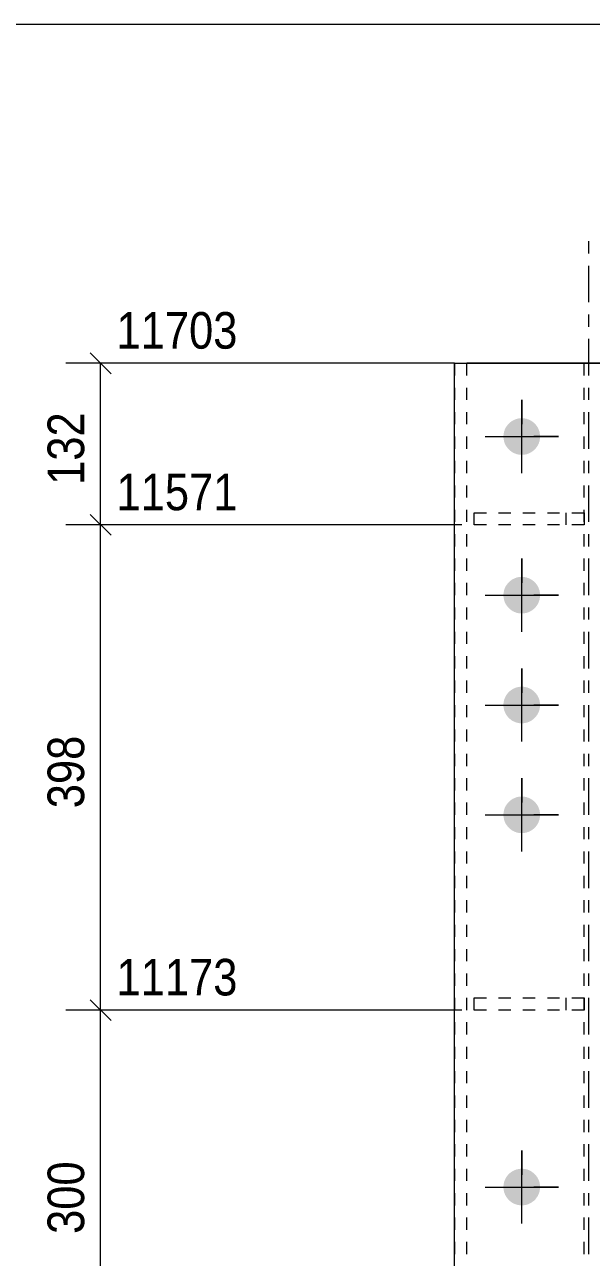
# Model space of a CAD drawing. Header units: millimetres. Extents: x 2 to 579, y 1 to 405.
# Drawn here: x 76.2 to 122.7, y 304 to 405 of the extents above; entities that cross this region are included whole.
import ezdxf

# ---------------------------------------------------------------- set-up
doc = ezdxf.new("R2010")
doc.units = ezdxf.units.MM
for name, pattern in [('XKITLINE00', [0]), ('XKITLINE01', [4, 1, -1, 1, -1]), ('XKITLINE03', [6, 3, -1, 1, -1])]:
    doc.linetypes.add(name, pattern=pattern)
for name, color, linetype, lineweight in [('Bolt', 3, 'Continuous', 0), ('Dimensions', 7, 'Continuous', 0), ('DrawingSheet', 5, 'Continuous', 0), ('Part', 2, 'Continuous', 0)]:
    doc.layers.add(name, color=color, linetype=linetype, lineweight=lineweight)
doc.styles.add('ARIAL', font='ARIAL.TTF')

# ---------------------------------------------------------------- blocks, each defined once
blk = doc.blocks.new('*A28')
at = {"layer": 'Bolt', "color": 3, "linetype": 'XKITLINE00', "lineweight": 0}
for p, q in [((116.95, 374.25), (116.95, 372.252)), ((113.95, 371.25), (115.948, 371.25)), ((119.95, 371.25), (117.952, 371.25)), ((116.95, 368.25), (116.95, 370.248)), ((116.95, 361.25), (116.95, 359.252)), ((113.95, 358.25), (115.948, 358.25)), ((119.95, 358.25), (117.952, 358.25)), ((116.95, 355.25), (116.95, 357.248)), ((116.95, 352.25), (116.95, 350.252)), ((113.95, 349.25), (115.948, 349.25)), ((119.95, 349.25), (117.952, 349.25)), ((116.95, 346.25), (116.95, 348.248)), ((116.95, 343.25), (116.95, 341.252)), ((113.95, 340.25), (115.948, 340.25)), ((119.95, 340.25), (117.952, 340.25)), ((116.95, 337.25), (116.95, 339.248)), ((116.95, 312.75), (116.95, 310.752)), ((113.95, 309.75), (115.948, 309.75)), ((119.95, 309.75), (117.952, 309.75)), ((116.95, 306.75), (116.95, 308.748))]:
    blk.add_line(p, q, dxfattribs=at)
blk = doc.blocks.new('*A29')
at = {"layer": 'Bolt'}
for points in [[(115.45, 371.29), (115.45, 371.32), (115.45, 371.36), (115.46, 371.4), (115.46, 371.43), (115.47, 371.47), (115.47, 371.51), (115.48, 371.54), (115.49, 371.58), (115.49, 371.61), (115.5, 371.65), (115.51, 371.69), (115.53, 371.72), (115.54, 371.76), (115.55, 371.79), (115.56, 371.82), (115.58, 371.86), (115.59, 371.89), (115.61, 371.92), (115.63, 371.96), (115.64, 371.99), (115.66, 372.02), (115.68, 372.05), (115.7, 372.08), (115.72, 372.11), (115.75, 372.14), (115.77, 372.17), (115.79, 372.2), (115.81, 372.23), (115.84, 372.26), (115.86, 372.28), (115.89, 372.31), (115.92, 372.34), (115.94, 372.36), (115.97, 372.39), (116, 372.41), (116.03, 372.43), (116.06, 372.45), (116.09, 372.48), (116.12, 372.5), (116.15, 372.52), (116.18, 372.54), (116.21, 372.56), (116.24, 372.57), (116.28, 372.59), (116.31, 372.61), (116.34, 372.62), (116.38, 372.64), (116.41, 372.65), (116.44, 372.66), (116.48, 372.67), (116.51, 372.69), (116.55, 372.7), (116.59, 372.71), (116.62, 372.71), (116.66, 372.72), (116.69, 372.73), (116.73, 372.73), (116.77, 372.74), (116.8, 372.74), (116.84, 372.75), (116.88, 372.75), (116.91, 372.75), (116.95, 372.75), (116.99, 372.75), (117.02, 372.75), (117.06, 372.75), (117.1, 372.74), (117.13, 372.74), (117.17, 372.73), (117.21, 372.73), (117.24, 372.72), (117.28, 372.71), (117.31, 372.71), (117.35, 372.7), (117.39, 372.69), (117.42, 372.67), (117.46, 372.66), (117.49, 372.65), (117.52, 372.64), (117.56, 372.62), (117.59, 372.61), (117.62, 372.59), (117.66, 372.57), (117.69, 372.56), (117.72, 372.54), (117.75, 372.52), (117.78, 372.5), (117.81, 372.48), (117.84, 372.45), (117.87, 372.43), (117.9, 372.41), (117.93, 372.39), (117.96, 372.36), (117.98, 372.34), (118.01, 372.31), (118.04, 372.28), (118.06, 372.26), (118.09, 372.23), (118.11, 372.2), (118.13, 372.17), (118.15, 372.14), (118.18, 372.11), (118.2, 372.08), (118.22, 372.05), (118.24, 372.02), (118.26, 371.99), (118.27, 371.96), (118.29, 371.92), (118.31, 371.89), (118.32, 371.86), (118.34, 371.82), (118.35, 371.79), (118.36, 371.76), (118.37, 371.72), (118.39, 371.69), (118.4, 371.65), (118.41, 371.61), (118.41, 371.58), (118.42, 371.54), (118.43, 371.51), (118.43, 371.47), (118.44, 371.43), (118.44, 371.4), (118.45, 371.36), (118.45, 371.32), (118.45, 371.29), (118.45, 371.25), (118.45, 371.21), (118.45, 371.18), (118.45, 371.14), (118.44, 371.1), (118.44, 371.07), (118.43, 371.03), (118.43, 370.99), (118.42, 370.96), (118.41, 370.92), (118.41, 370.89), (118.4, 370.85), (118.39, 370.81), (118.37, 370.78), (118.36, 370.74), (118.35, 370.71), (118.34, 370.68), (118.32, 370.64), (118.31, 370.61), (118.29, 370.58), (118.27, 370.54), (118.26, 370.51), (118.24, 370.48), (118.22, 370.45), (118.2, 370.42), (118.18, 370.39), (118.15, 370.36), (118.13, 370.33), (118.11, 370.3), (118.09, 370.27), (118.06, 370.24), (118.04, 370.22), (118.01, 370.19), (117.98, 370.16), (117.96, 370.14), (117.93, 370.11), (117.9, 370.09), (117.87, 370.07), (117.84, 370.05), (117.81, 370.02), (117.78, 370), (117.75, 369.98), (117.72, 369.96), (117.69, 369.94), (117.66, 369.93), (117.62, 369.91), (117.59, 369.89), (117.56, 369.88), (117.52, 369.86), (117.49, 369.85), (117.46, 369.84), (117.42, 369.83), (117.39, 369.81), (117.35, 369.8), (117.31, 369.79), (117.28, 369.79), (117.24, 369.78), (117.21, 369.77), (117.17, 369.77), (117.13, 369.76), (117.1, 369.76), (117.06, 369.75), (117.02, 369.75), (116.99, 369.75), (116.95, 369.75), (116.91, 369.75), (116.88, 369.75), (116.84, 369.75), (116.8, 369.76), (116.77, 369.76), (116.73, 369.77), (116.69, 369.77), (116.66, 369.78), (116.62, 369.79), (116.59, 369.79), (116.55, 369.8), (116.51, 369.81), (116.48, 369.83), (116.44, 369.84), (116.41, 369.85), (116.38, 369.86), (116.34, 369.88), (116.31, 369.89), (116.28, 369.91), (116.24, 369.93), (116.21, 369.94), (116.18, 369.96), (116.15, 369.98), (116.12, 370), (116.09, 370.02), (116.06, 370.05), (116.03, 370.07), (116, 370.09), (115.97, 370.11), (115.94, 370.14), (115.92, 370.16), (115.89, 370.19), (115.86, 370.22), (115.84, 370.24), (115.81, 370.27), (115.79, 370.3), (115.77, 370.33), (115.75, 370.36), (115.72, 370.39), (115.7, 370.42), (115.68, 370.45), (115.66, 370.48), (115.64, 370.51), (115.63, 370.54), (115.61, 370.58), (115.59, 370.61), (115.58, 370.64), (115.56, 370.68), (115.55, 370.71), (115.54, 370.74), (115.53, 370.78), (115.51, 370.81), (115.5, 370.85), (115.49, 370.89), (115.49, 370.92), (115.48, 370.96), (115.47, 370.99), (115.47, 371.03), (115.46, 371.07), (115.46, 371.1), (115.45, 371.14), (115.45, 371.18), (115.45, 371.21), (115.45, 371.25)], [(115.45, 358.29), (115.45, 358.32), (115.45, 358.36), (115.46, 358.4), (115.46, 358.43), (115.47, 358.47), (115.47, 358.51), (115.48, 358.54), (115.49, 358.58), (115.49, 358.61), (115.5, 358.65), (115.51, 358.69), (115.53, 358.72), (115.54, 358.76), (115.55, 358.79), (115.56, 358.82), (115.58, 358.86), (115.59, 358.89), (115.61, 358.92), (115.63, 358.96), (115.64, 358.99), (115.66, 359.02), (115.68, 359.05), (115.7, 359.08), (115.72, 359.11), (115.75, 359.14), (115.77, 359.17), (115.79, 359.2), (115.81, 359.23), (115.84, 359.26), (115.86, 359.28), (115.89, 359.31), (115.92, 359.34), (115.94, 359.36), (115.97, 359.39), (116, 359.41), (116.03, 359.43), (116.06, 359.45), (116.09, 359.48), (116.12, 359.5), (116.15, 359.52), (116.18, 359.54), (116.21, 359.56), (116.24, 359.57), (116.28, 359.59), (116.31, 359.61), (116.34, 359.62), (116.38, 359.64), (116.41, 359.65), (116.44, 359.66), (116.48, 359.67), (116.51, 359.69), (116.55, 359.7), (116.59, 359.71), (116.62, 359.71), (116.66, 359.72), (116.69, 359.73), (116.73, 359.73), (116.77, 359.74), (116.8, 359.74), (116.84, 359.75), (116.88, 359.75), (116.91, 359.75), (116.95, 359.75), (116.99, 359.75), (117.02, 359.75), (117.06, 359.75), (117.1, 359.74), (117.13, 359.74), (117.17, 359.73), (117.21, 359.73), (117.24, 359.72), (117.28, 359.71), (117.31, 359.71), (117.35, 359.7), (117.39, 359.69), (117.42, 359.67), (117.46, 359.66), (117.49, 359.65), (117.52, 359.64), (117.56, 359.62), (117.59, 359.61), (117.62, 359.59), (117.66, 359.57), (117.69, 359.56), (117.72, 359.54), (117.75, 359.52), (117.78, 359.5), (117.81, 359.48), (117.84, 359.45), (117.87, 359.43), (117.9, 359.41), (117.93, 359.39), (117.96, 359.36), (117.98, 359.34), (118.01, 359.31), (118.04, 359.28), (118.06, 359.26), (118.09, 359.23), (118.11, 359.2), (118.13, 359.17), (118.15, 359.14), (118.18, 359.11), (118.2, 359.08), (118.22, 359.05), (118.24, 359.02), (118.26, 358.99), (118.27, 358.96), (118.29, 358.92), (118.31, 358.89), (118.32, 358.86), (118.34, 358.82), (118.35, 358.79), (118.36, 358.76), (118.37, 358.72), (118.39, 358.69), (118.4, 358.65), (118.41, 358.61), (118.41, 358.58), (118.42, 358.54), (118.43, 358.51), (118.43, 358.47), (118.44, 358.43), (118.44, 358.4), (118.45, 358.36), (118.45, 358.32), (118.45, 358.29), (118.45, 358.25), (118.45, 358.21), (118.45, 358.18), (118.45, 358.14), (118.44, 358.1), (118.44, 358.07), (118.43, 358.03), (118.43, 357.99), (118.42, 357.96), (118.41, 357.92), (118.41, 357.89), (118.4, 357.85), (118.39, 357.81), (118.37, 357.78), (118.36, 357.74), (118.35, 357.71), (118.34, 357.68), (118.32, 357.64), (118.31, 357.61), (118.29, 357.58), (118.27, 357.54), (118.26, 357.51), (118.24, 357.48), (118.22, 357.45), (118.2, 357.42), (118.18, 357.39), (118.15, 357.36), (118.13, 357.33), (118.11, 357.3), (118.09, 357.27), (118.06, 357.24), (118.04, 357.22), (118.01, 357.19), (117.98, 357.16), (117.96, 357.14), (117.93, 357.11), (117.9, 357.09), (117.87, 357.07), (117.84, 357.05), (117.81, 357.02), (117.78, 357), (117.75, 356.98), (117.72, 356.96), (117.69, 356.94), (117.66, 356.93), (117.62, 356.91), (117.59, 356.89), (117.56, 356.88), (117.52, 356.86), (117.49, 356.85), (117.46, 356.84), (117.42, 356.83), (117.39, 356.81), (117.35, 356.8), (117.31, 356.79), (117.28, 356.79), (117.24, 356.78), (117.21, 356.77), (117.17, 356.77), (117.13, 356.76), (117.1, 356.76), (117.06, 356.75), (117.02, 356.75), (116.99, 356.75), (116.95, 356.75), (116.91, 356.75), (116.88, 356.75), (116.84, 356.75), (116.8, 356.76), (116.77, 356.76), (116.73, 356.77), (116.69, 356.77), (116.66, 356.78), (116.62, 356.79), (116.59, 356.79), (116.55, 356.8), (116.51, 356.81), (116.48, 356.83), (116.44, 356.84), (116.41, 356.85), (116.38, 356.86), (116.34, 356.88), (116.31, 356.89), (116.28, 356.91), (116.24, 356.93), (116.21, 356.94), (116.18, 356.96), (116.15, 356.98), (116.12, 357), (116.09, 357.02), (116.06, 357.05), (116.03, 357.07), (116, 357.09), (115.97, 357.11), (115.94, 357.14), (115.92, 357.16), (115.89, 357.19), (115.86, 357.22), (115.84, 357.24), (115.81, 357.27), (115.79, 357.3), (115.77, 357.33), (115.75, 357.36), (115.72, 357.39), (115.7, 357.42), (115.68, 357.45), (115.66, 357.48), (115.64, 357.51), (115.63, 357.54), (115.61, 357.58), (115.59, 357.61), (115.58, 357.64), (115.56, 357.68), (115.55, 357.71), (115.54, 357.74), (115.53, 357.78), (115.51, 357.81), (115.5, 357.85), (115.49, 357.89), (115.49, 357.92), (115.48, 357.96), (115.47, 357.99), (115.47, 358.03), (115.46, 358.07), (115.46, 358.1), (115.45, 358.14), (115.45, 358.18), (115.45, 358.21), (115.45, 358.25)], [(115.45, 349.29), (115.45, 349.32), (115.45, 349.36), (115.46, 349.4), (115.46, 349.43), (115.47, 349.47), (115.47, 349.51), (115.48, 349.54), (115.49, 349.58), (115.49, 349.61), (115.5, 349.65), (115.51, 349.69), (115.53, 349.72), (115.54, 349.76), (115.55, 349.79), (115.56, 349.82), (115.58, 349.86), (115.59, 349.89), (115.61, 349.92), (115.63, 349.96), (115.64, 349.99), (115.66, 350.02), (115.68, 350.05), (115.7, 350.08), (115.72, 350.11), (115.75, 350.14), (115.77, 350.17), (115.79, 350.2), (115.81, 350.23), (115.84, 350.26), (115.86, 350.28), (115.89, 350.31), (115.92, 350.34), (115.94, 350.36), (115.97, 350.39), (116, 350.41), (116.03, 350.43), (116.06, 350.45), (116.09, 350.48), (116.12, 350.5), (116.15, 350.52), (116.18, 350.54), (116.21, 350.56), (116.24, 350.57), (116.28, 350.59), (116.31, 350.61), (116.34, 350.62), (116.38, 350.64), (116.41, 350.65), (116.44, 350.66), (116.48, 350.67), (116.51, 350.69), (116.55, 350.7), (116.59, 350.71), (116.62, 350.71), (116.66, 350.72), (116.69, 350.73), (116.73, 350.73), (116.77, 350.74), (116.8, 350.74), (116.84, 350.75), (116.88, 350.75), (116.91, 350.75), (116.95, 350.75), (116.99, 350.75), (117.02, 350.75), (117.06, 350.75), (117.1, 350.74), (117.13, 350.74), (117.17, 350.73), (117.21, 350.73), (117.24, 350.72), (117.28, 350.71), (117.31, 350.71), (117.35, 350.7), (117.39, 350.69), (117.42, 350.67), (117.46, 350.66), (117.49, 350.65), (117.52, 350.64), (117.56, 350.62), (117.59, 350.61), (117.62, 350.59), (117.66, 350.57), (117.69, 350.56), (117.72, 350.54), (117.75, 350.52), (117.78, 350.5), (117.81, 350.48), (117.84, 350.45), (117.87, 350.43), (117.9, 350.41), (117.93, 350.39), (117.96, 350.36), (117.98, 350.34), (118.01, 350.31), (118.04, 350.28), (118.06, 350.26), (118.09, 350.23), (118.11, 350.2), (118.13, 350.17), (118.15, 350.14), (118.18, 350.11), (118.2, 350.08), (118.22, 350.05), (118.24, 350.02), (118.26, 349.99), (118.27, 349.96), (118.29, 349.92), (118.31, 349.89), (118.32, 349.86), (118.34, 349.82), (118.35, 349.79), (118.36, 349.76), (118.37, 349.72), (118.39, 349.69), (118.4, 349.65), (118.41, 349.61), (118.41, 349.58), (118.42, 349.54), (118.43, 349.51), (118.43, 349.47), (118.44, 349.43), (118.44, 349.4), (118.45, 349.36), (118.45, 349.32), (118.45, 349.29), (118.45, 349.25), (118.45, 349.21), (118.45, 349.18), (118.45, 349.14), (118.44, 349.1), (118.44, 349.07), (118.43, 349.03), (118.43, 348.99), (118.42, 348.96), (118.41, 348.92), (118.41, 348.89), (118.4, 348.85), (118.39, 348.81), (118.37, 348.78), (118.36, 348.74), (118.35, 348.71), (118.34, 348.68), (118.32, 348.64), (118.31, 348.61), (118.29, 348.58), (118.27, 348.54), (118.26, 348.51), (118.24, 348.48), (118.22, 348.45), (118.2, 348.42), (118.18, 348.39), (118.15, 348.36), (118.13, 348.33), (118.11, 348.3), (118.09, 348.27), (118.06, 348.24), (118.04, 348.22), (118.01, 348.19), (117.98, 348.16), (117.96, 348.14), (117.93, 348.11), (117.9, 348.09), (117.87, 348.07), (117.84, 348.05), (117.81, 348.02), (117.78, 348), (117.75, 347.98), (117.72, 347.96), (117.69, 347.94), (117.66, 347.93), (117.62, 347.91), (117.59, 347.89), (117.56, 347.88), (117.52, 347.86), (117.49, 347.85), (117.46, 347.84), (117.42, 347.83), (117.39, 347.81), (117.35, 347.8), (117.31, 347.79), (117.28, 347.79), (117.24, 347.78), (117.21, 347.77), (117.17, 347.77), (117.13, 347.76), (117.1, 347.76), (117.06, 347.75), (117.02, 347.75), (116.99, 347.75), (116.95, 347.75), (116.91, 347.75), (116.88, 347.75), (116.84, 347.75), (116.8, 347.76), (116.77, 347.76), (116.73, 347.77), (116.69, 347.77), (116.66, 347.78), (116.62, 347.79), (116.59, 347.79), (116.55, 347.8), (116.51, 347.81), (116.48, 347.83), (116.44, 347.84), (116.41, 347.85), (116.38, 347.86), (116.34, 347.88), (116.31, 347.89), (116.28, 347.91), (116.24, 347.93), (116.21, 347.94), (116.18, 347.96), (116.15, 347.98), (116.12, 348), (116.09, 348.02), (116.06, 348.05), (116.03, 348.07), (116, 348.09), (115.97, 348.11), (115.94, 348.14), (115.92, 348.16), (115.89, 348.19), (115.86, 348.22), (115.84, 348.24), (115.81, 348.27), (115.79, 348.3), (115.77, 348.33), (115.75, 348.36), (115.72, 348.39), (115.7, 348.42), (115.68, 348.45), (115.66, 348.48), (115.64, 348.51), (115.63, 348.54), (115.61, 348.58), (115.59, 348.61), (115.58, 348.64), (115.56, 348.68), (115.55, 348.71), (115.54, 348.74), (115.53, 348.78), (115.51, 348.81), (115.5, 348.85), (115.49, 348.89), (115.49, 348.92), (115.48, 348.96), (115.47, 348.99), (115.47, 349.03), (115.46, 349.07), (115.46, 349.1), (115.45, 349.14), (115.45, 349.18), (115.45, 349.21), (115.45, 349.25)], [(115.45, 340.29), (115.45, 340.32), (115.45, 340.36), (115.46, 340.4), (115.46, 340.43), (115.47, 340.47), (115.47, 340.51), (115.48, 340.54), (115.49, 340.58), (115.49, 340.61), (115.5, 340.65), (115.51, 340.69), (115.53, 340.72), (115.54, 340.76), (115.55, 340.79), (115.56, 340.82), (115.58, 340.86), (115.59, 340.89), (115.61, 340.92), (115.63, 340.96), (115.64, 340.99), (115.66, 341.02), (115.68, 341.05), (115.7, 341.08), (115.72, 341.11), (115.75, 341.14), (115.77, 341.17), (115.79, 341.2), (115.81, 341.23), (115.84, 341.26), (115.86, 341.28), (115.89, 341.31), (115.92, 341.34), (115.94, 341.36), (115.97, 341.39), (116, 341.41), (116.03, 341.43), (116.06, 341.45), (116.09, 341.48), (116.12, 341.5), (116.15, 341.52), (116.18, 341.54), (116.21, 341.56), (116.24, 341.57), (116.28, 341.59), (116.31, 341.61), (116.34, 341.62), (116.38, 341.64), (116.41, 341.65), (116.44, 341.66), (116.48, 341.67), (116.51, 341.69), (116.55, 341.7), (116.59, 341.71), (116.62, 341.71), (116.66, 341.72), (116.69, 341.73), (116.73, 341.73), (116.77, 341.74), (116.8, 341.74), (116.84, 341.75), (116.88, 341.75), (116.91, 341.75), (116.95, 341.75), (116.99, 341.75), (117.02, 341.75), (117.06, 341.75), (117.1, 341.74), (117.13, 341.74), (117.17, 341.73), (117.21, 341.73), (117.24, 341.72), (117.28, 341.71), (117.31, 341.71), (117.35, 341.7), (117.39, 341.69), (117.42, 341.67), (117.46, 341.66), (117.49, 341.65), (117.52, 341.64), (117.56, 341.62), (117.59, 341.61), (117.62, 341.59), (117.66, 341.57), (117.69, 341.56), (117.72, 341.54), (117.75, 341.52), (117.78, 341.5), (117.81, 341.48), (117.84, 341.45), (117.87, 341.43), (117.9, 341.41), (117.93, 341.39), (117.96, 341.36), (117.98, 341.34), (118.01, 341.31), (118.04, 341.28), (118.06, 341.26), (118.09, 341.23), (118.11, 341.2), (118.13, 341.17), (118.15, 341.14), (118.18, 341.11), (118.2, 341.08), (118.22, 341.05), (118.24, 341.02), (118.26, 340.99), (118.27, 340.96), (118.29, 340.92), (118.31, 340.89), (118.32, 340.86), (118.34, 340.82), (118.35, 340.79), (118.36, 340.76), (118.37, 340.72), (118.39, 340.69), (118.4, 340.65), (118.41, 340.61), (118.41, 340.58), (118.42, 340.54), (118.43, 340.51), (118.43, 340.47), (118.44, 340.43), (118.44, 340.4), (118.45, 340.36), (118.45, 340.32), (118.45, 340.29), (118.45, 340.25), (118.45, 340.21), (118.45, 340.18), (118.45, 340.14), (118.44, 340.1), (118.44, 340.07), (118.43, 340.03), (118.43, 339.99), (118.42, 339.96), (118.41, 339.92), (118.41, 339.89), (118.4, 339.85), (118.39, 339.81), (118.37, 339.78), (118.36, 339.74), (118.35, 339.71), (118.34, 339.68), (118.32, 339.64), (118.31, 339.61), (118.29, 339.58), (118.27, 339.54), (118.26, 339.51), (118.24, 339.48), (118.22, 339.45), (118.2, 339.42), (118.18, 339.39), (118.15, 339.36), (118.13, 339.33), (118.11, 339.3), (118.09, 339.27), (118.06, 339.24), (118.04, 339.22), (118.01, 339.19), (117.98, 339.16), (117.96, 339.14), (117.93, 339.11), (117.9, 339.09), (117.87, 339.07), (117.84, 339.05), (117.81, 339.02), (117.78, 339), (117.75, 338.98), (117.72, 338.96), (117.69, 338.94), (117.66, 338.93), (117.62, 338.91), (117.59, 338.89), (117.56, 338.88), (117.52, 338.86), (117.49, 338.85), (117.46, 338.84), (117.42, 338.83), (117.39, 338.81), (117.35, 338.8), (117.31, 338.79), (117.28, 338.79), (117.24, 338.78), (117.21, 338.77), (117.17, 338.77), (117.13, 338.76), (117.1, 338.76), (117.06, 338.75), (117.02, 338.75), (116.99, 338.75), (116.95, 338.75), (116.91, 338.75), (116.88, 338.75), (116.84, 338.75), (116.8, 338.76), (116.77, 338.76), (116.73, 338.77), (116.69, 338.77), (116.66, 338.78), (116.62, 338.79), (116.59, 338.79), (116.55, 338.8), (116.51, 338.81), (116.48, 338.83), (116.44, 338.84), (116.41, 338.85), (116.38, 338.86), (116.34, 338.88), (116.31, 338.89), (116.28, 338.91), (116.24, 338.93), (116.21, 338.94), (116.18, 338.96), (116.15, 338.98), (116.12, 339), (116.09, 339.02), (116.06, 339.05), (116.03, 339.07), (116, 339.09), (115.97, 339.11), (115.94, 339.14), (115.92, 339.16), (115.89, 339.19), (115.86, 339.22), (115.84, 339.24), (115.81, 339.27), (115.79, 339.3), (115.77, 339.33), (115.75, 339.36), (115.72, 339.39), (115.7, 339.42), (115.68, 339.45), (115.66, 339.48), (115.64, 339.51), (115.63, 339.54), (115.61, 339.58), (115.59, 339.61), (115.58, 339.64), (115.56, 339.68), (115.55, 339.71), (115.54, 339.74), (115.53, 339.78), (115.51, 339.81), (115.5, 339.85), (115.49, 339.89), (115.49, 339.92), (115.48, 339.96), (115.47, 339.99), (115.47, 340.03), (115.46, 340.07), (115.46, 340.1), (115.45, 340.14), (115.45, 340.18), (115.45, 340.21), (115.45, 340.25)], [(115.45, 309.79), (115.45, 309.82), (115.45, 309.86), (115.46, 309.9), (115.46, 309.93), (115.47, 309.97), (115.47, 310.01), (115.48, 310.04), (115.49, 310.08), (115.49, 310.11), (115.5, 310.15), (115.51, 310.19), (115.53, 310.22), (115.54, 310.26), (115.55, 310.29), (115.56, 310.32), (115.58, 310.36), (115.59, 310.39), (115.61, 310.42), (115.63, 310.46), (115.64, 310.49), (115.66, 310.52), (115.68, 310.55), (115.7, 310.58), (115.72, 310.61), (115.75, 310.64), (115.77, 310.67), (115.79, 310.7), (115.81, 310.73), (115.84, 310.76), (115.86, 310.78), (115.89, 310.81), (115.92, 310.84), (115.94, 310.86), (115.97, 310.89), (116, 310.91), (116.03, 310.93), (116.06, 310.95), (116.09, 310.98), (116.12, 311), (116.15, 311.02), (116.18, 311.04), (116.21, 311.06), (116.24, 311.07), (116.28, 311.09), (116.31, 311.11), (116.34, 311.12), (116.38, 311.14), (116.41, 311.15), (116.44, 311.16), (116.48, 311.17), (116.51, 311.19), (116.55, 311.2), (116.59, 311.21), (116.62, 311.21), (116.66, 311.22), (116.69, 311.23), (116.73, 311.23), (116.77, 311.24), (116.8, 311.24), (116.84, 311.25), (116.88, 311.25), (116.91, 311.25), (116.95, 311.25), (116.99, 311.25), (117.02, 311.25), (117.06, 311.25), (117.1, 311.24), (117.13, 311.24), (117.17, 311.23), (117.21, 311.23), (117.24, 311.22), (117.28, 311.21), (117.31, 311.21), (117.35, 311.2), (117.39, 311.19), (117.42, 311.17), (117.46, 311.16), (117.49, 311.15), (117.52, 311.14), (117.56, 311.12), (117.59, 311.11), (117.62, 311.09), (117.66, 311.07), (117.69, 311.06), (117.72, 311.04), (117.75, 311.02), (117.78, 311), (117.81, 310.98), (117.84, 310.95), (117.87, 310.93), (117.9, 310.91), (117.93, 310.89), (117.96, 310.86), (117.98, 310.84), (118.01, 310.81), (118.04, 310.78), (118.06, 310.76), (118.09, 310.73), (118.11, 310.7), (118.13, 310.67), (118.15, 310.64), (118.18, 310.61), (118.2, 310.58), (118.22, 310.55), (118.24, 310.52), (118.26, 310.49), (118.27, 310.46), (118.29, 310.42), (118.31, 310.39), (118.32, 310.36), (118.34, 310.32), (118.35, 310.29), (118.36, 310.26), (118.37, 310.22), (118.39, 310.19), (118.4, 310.15), (118.41, 310.11), (118.41, 310.08), (118.42, 310.04), (118.43, 310.01), (118.43, 309.97), (118.44, 309.93), (118.44, 309.9), (118.45, 309.86), (118.45, 309.82), (118.45, 309.79), (118.45, 309.75), (118.45, 309.71), (118.45, 309.68), (118.45, 309.64), (118.44, 309.6), (118.44, 309.57), (118.43, 309.53), (118.43, 309.49), (118.42, 309.46), (118.41, 309.42), (118.41, 309.39), (118.4, 309.35), (118.39, 309.31), (118.37, 309.28), (118.36, 309.24), (118.35, 309.21), (118.34, 309.18), (118.32, 309.14), (118.31, 309.11), (118.29, 309.08), (118.27, 309.04), (118.26, 309.01), (118.24, 308.98), (118.22, 308.95), (118.2, 308.92), (118.18, 308.89), (118.15, 308.86), (118.13, 308.83), (118.11, 308.8), (118.09, 308.77), (118.06, 308.74), (118.04, 308.72), (118.01, 308.69), (117.98, 308.66), (117.96, 308.64), (117.93, 308.61), (117.9, 308.59), (117.87, 308.57), (117.84, 308.55), (117.81, 308.52), (117.78, 308.5), (117.75, 308.48), (117.72, 308.46), (117.69, 308.44), (117.66, 308.43), (117.62, 308.41), (117.59, 308.39), (117.56, 308.38), (117.52, 308.36), (117.49, 308.35), (117.46, 308.34), (117.42, 308.33), (117.39, 308.31), (117.35, 308.3), (117.31, 308.29), (117.28, 308.29), (117.24, 308.28), (117.21, 308.27), (117.17, 308.27), (117.13, 308.26), (117.1, 308.26), (117.06, 308.25), (117.02, 308.25), (116.99, 308.25), (116.95, 308.25), (116.91, 308.25), (116.88, 308.25), (116.84, 308.25), (116.8, 308.26), (116.77, 308.26), (116.73, 308.27), (116.69, 308.27), (116.66, 308.28), (116.62, 308.29), (116.59, 308.29), (116.55, 308.3), (116.51, 308.31), (116.48, 308.33), (116.44, 308.34), (116.41, 308.35), (116.38, 308.36), (116.34, 308.38), (116.31, 308.39), (116.28, 308.41), (116.24, 308.43), (116.21, 308.44), (116.18, 308.46), (116.15, 308.48), (116.12, 308.5), (116.09, 308.52), (116.06, 308.55), (116.03, 308.57), (116, 308.59), (115.97, 308.61), (115.94, 308.64), (115.92, 308.66), (115.89, 308.69), (115.86, 308.72), (115.84, 308.74), (115.81, 308.77), (115.79, 308.8), (115.77, 308.83), (115.75, 308.86), (115.72, 308.89), (115.7, 308.92), (115.68, 308.95), (115.66, 308.98), (115.64, 309.01), (115.63, 309.04), (115.61, 309.08), (115.59, 309.11), (115.58, 309.14), (115.56, 309.18), (115.55, 309.21), (115.54, 309.24), (115.53, 309.28), (115.51, 309.31), (115.5, 309.35), (115.49, 309.39), (115.49, 309.42), (115.48, 309.46), (115.47, 309.49), (115.47, 309.53), (115.46, 309.57), (115.46, 309.6), (115.45, 309.64), (115.45, 309.68), (115.45, 309.71), (115.45, 309.75)]]:
    blk.add_hatch(color=3, dxfattribs=at).paths.add_polyline_path(points, flags=17)
at = {"layer": 'Bolt', "color": 3, "linetype": 'XKITLINE00', "lineweight": 0}
for p, q in [((116.95, 368.25), (116.95, 374.25)), ((113.95, 371.25), (119.95, 371.25)), ((116.95, 355.25), (116.95, 361.25)), ((113.95, 358.25), (119.95, 358.25)), ((116.95, 346.25), (116.95, 352.25)), ((113.95, 349.25), (119.95, 349.25)), ((116.95, 337.25), (116.95, 343.25)), ((113.95, 340.25), (119.95, 340.25)), ((116.95, 306.75), (116.95, 312.75)), ((113.95, 309.75), (119.95, 309.75))]:
    blk.add_line(p, q, dxfattribs=at)
blk = doc.blocks.new('*A32')
at = {"layer": 'Part', "color": 7, "linetype": 'XKITLINE03', "lineweight": 0}
blk.add_line((122.45, 202.25), (122.45, 387.25), dxfattribs=at)
at = {"layer": 'Part', "color": 7, "linetype": 'XKITLINE01', "lineweight": 0}
for p, q in [((112.45, 202.25), (112.45, 377.25)), ((132.45, 377.25), (112.45, 377.25)), ((122.05, 202.25), (122.05, 377.25))]:
    blk.add_line(p, q, dxfattribs=at)
blk = doc.blocks.new('*A35')
at = {"layer": 'Part', "color": 7, "linetype": 'XKITLINE01', "lineweight": 0}
for p, q in [((113.05, 365.01), (122.05, 365.01)), ((113.05, 364.01), (113.05, 365.01)), ((120.55, 365.01), (120.55, 364.01)), ((122.05, 365.01), (122.05, 364.01)), ((122.05, 364.01), (113.05, 364.01))]:
    blk.add_line(p, q, dxfattribs=at)
blk = doc.blocks.new('*A39')
at = {"layer": 'Part', "color": 7, "linetype": 'XKITLINE01', "lineweight": 0}
for p, q in [((113.05, 325.25), (122.05, 325.25)), ((113.05, 324.25), (113.05, 325.25)), ((122.05, 324.25), (113.05, 324.25)), ((120.55, 325.25), (120.55, 324.25)), ((122.05, 325.25), (122.05, 324.25))]:
    blk.add_line(p, q, dxfattribs=at)
blk = doc.blocks.new('*A42')
at = {"layer": 'Part', "color": 7, "linetype": 'XKITLINE01', "lineweight": 0}
for p, q in [((133.45, 377.25), (111.45, 377.25)), ((111.45, 377.25), (111.45, 241.25))]:
    blk.add_line(p, q, dxfattribs=at)
blk = doc.blocks.new('*A43')
at = {"layer": 'Part', "color": 2, "linetype": 'XKITLINE00', "lineweight": 0}
for p, q in [((111.45, 377.25), (133.45, 377.25)), ((111.45, 241.25), (111.45, 377.25))]:
    blk.add_line(p, q, dxfattribs=at)
blk = doc.blocks.new('*A65')
at = {"layer": 'DrawingSheet', "color": 5, "linetype": 'XKITLINE00', "lineweight": 0}
blk.add_line((579, 405), (5, 405), dxfattribs=at)
blk = doc.blocks.new('*A110')
at = {"layer": 'Dimensions', "color": 7, "linetype": 'XKITLINE00', "lineweight": 0}
for p, q in [((112.05, 324.25), (79.6, 324.25)), ((81.6, 325.1), (83.3, 323.4)), ((82.45, 294.25), (82.45, 324.25)), ((81.6, 295.1), (83.3, 293.4)), ((112.05, 294.25), (79.6, 294.25))]:
    blk.add_line(p, q, dxfattribs=at)
at = {"layer": 'Dimensions', "color": 3}
for p in [(82.45, 324.25), (82.45, 294.25)]:
    blk.add_point(p, dxfattribs=at)
at = {"layer": 'Dimensions', "color": 3, "style": 'ARIAL', "width": 0.85}
blk.add_text('11173', height=3, dxfattribs=at).set_placement((83.75, 325.45))
blk.add_text('300', height=3, rotation=90.0002, dxfattribs=at).set_placement((81.1, 305.91))
blk = doc.blocks.new('*A111')
at = {"layer": 'Dimensions', "color": 7, "linetype": 'XKITLINE00', "lineweight": 0}
for p, q in [((81.6, 364.86), (83.3, 363.16)), ((112.05, 364.01), (79.6, 364.01)), ((82.45, 324.25), (82.45, 364.01)), ((112.05, 324.25), (79.6, 324.25)), ((81.6, 325.1), (83.3, 323.4))]:
    blk.add_line(p, q, dxfattribs=at)
at = {"layer": 'Dimensions', "color": 3}
for p in [(82.45, 364.01), (82.45, 324.25)]:
    blk.add_point(p, dxfattribs=at)
at = {"layer": 'Dimensions', "color": 3, "style": 'ARIAL', "width": 0.85}
blk.add_text('11571', height=3, dxfattribs=at).set_placement((83.75, 365.21))
blk.add_text('398', height=3, rotation=90.0002, dxfattribs=at).set_placement((81.1, 340.79))
blk = doc.blocks.new('*A112')
at = {"layer": 'Dimensions', "color": 7, "linetype": 'XKITLINE00', "lineweight": 0}
for p, q in [((81.6, 378.1), (83.3, 376.4)), ((111.45, 377.25), (79.6, 377.25)), ((82.45, 364.01), (82.45, 377.25)), ((81.6, 364.86), (83.3, 363.16)), ((112.05, 364.01), (79.6, 364.01))]:
    blk.add_line(p, q, dxfattribs=at)
at = {"layer": 'Dimensions', "color": 3}
for p in [(82.45, 377.25), (82.45, 364.01)]:
    blk.add_point(p, dxfattribs=at)
at = {"layer": 'Dimensions', "color": 3, "style": 'ARIAL', "width": 0.85}
blk.add_text('11703', height=3, dxfattribs=at).set_placement((83.75, 378.45))
blk.add_text('132', height=3, rotation=90.0002, dxfattribs=at).set_placement((81.1, 367.29))

msp = doc.modelspace()

# ---------------------------------------------------------------- block references
at = {"lineweight": 0}
for name in ['*A65', '*A112', '*A42', '*A43', '*A28', '*A29', '*A111', '*A35', '*A110', '*A39']:
    msp.add_blockref(name, (0, 0), dxfattribs=at)
at = {"layer": 'Part', "lineweight": 0}
msp.add_blockref('*A32', (0, 0), dxfattribs=at)

doc.saveas('drawing.dxf')
